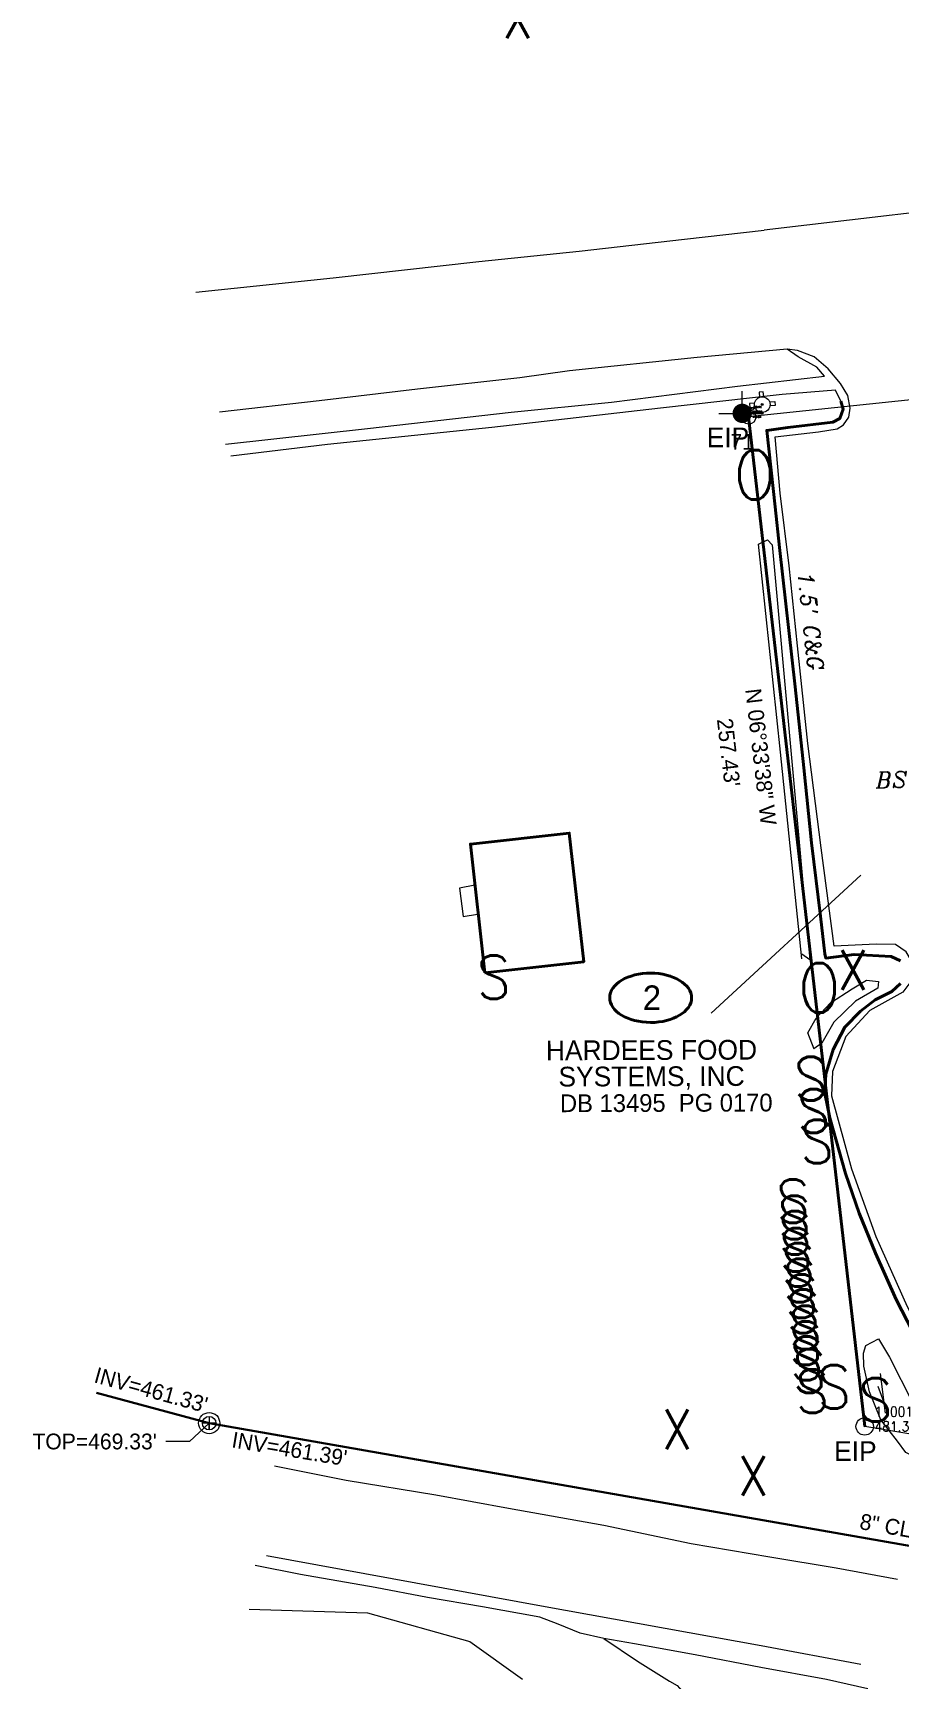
# Model space of a CAD drawing. Extents: x 2081991 to 2084654, y 739892 to 742657.
# Drawn here: x 2081990.7 to 2082209.9, y 740847 to 741263.8 of the extents above; entities that cross this region are included whole.
import ezdxf
from ezdxf.enums import TextEntityAlignment as Align

# ---------------------------------------------------------------- set-up
doc = ezdxf.new("R2010")
doc.units = 0
doc.header["$MEASUREMENT"] = 0
for name, color, linetype, lineweight in [('Exist Property Deed Book Text', 6, 'Continuous', 40), ('Exist Property Iron Pin CELL', 6, 'Continuous', 13), ('Exist Property Iron Pin Cogo Elevation', 6, 'Continuous', 0), ('Exist Property Iron Pin Cogo Number', 6, 'Continuous', 0), ('Exist Property Iron Pin Text', 6, 'Continuous', 13), ('Exist Property Line', 6, 'Continuous', 40), ('Exist Property Line Leader', 6, 'Continuous', 13), ('Exist Property Line Text', 6, 'Continuous', 13), ('Exist Property Owner Text', 6, 'Continuous', 40), ('Exist Right of Way Line', 6, 'Continuous', 13), ('Exist Roads EOP', 2, 'Continuous', 13), ('Exist Roads EOP Text', 2, 'Continuous', 13), ('Exist Utilities Power Joint Use Telephone CELL', 1, 'Continuous', 13), ('Exist Utilities Power Joint Use Telephone Cogo Elevation', 1, 'Continuous', 0), ('Exist Utilities Power Joint Use Telephone Cogo Number', 1, 'Continuous', 0), ('Exist Utilities Power Joint Use Telephone Text Tag Number', 1, 'Continuous', 13), ('Exist Utilities Sanitary Sewer Manhole CELL', 3, 'Continuous', 13), ('Exist Utilities Sanitary Sewer Manhole Top Elevation', 3, 'Continuous', 13), ('Exist Utilities Sanitary Sewer UG Line', 3, 'Continuous', 30), ('Exist Utilities Sanitary Sewer UG Line Invert Elevation', 3, 'Continuous', 13), ('Exist Utilities Sanitary Sewer UG Line Text', 3, 'Continuous', 13), ('Exist Utilities Water Fire Hydrant CELL', 5, 'Continuous', 13), ('Old_Level_11', 7, 'Continuous', 0), ('Old_Level_23', 7, 'Continuous', 0), ('Old_Level_3', 7, 'Continuous', 0), ('Old_Level_8', 7, 'Continuous', 0), ('Old_Level_9', 7, 'Continuous', 0)]:
    doc.layers.add(name, color=color, linetype=linetype, lineweight=lineweight)
doc.styles.add('Style-ITALICS', font='ITALICS.shx')
doc.styles.add('Style-STANDARD', font='STANDARD.shx')
doc.styles.add('Style-WORKING', font='WORKING.shx')

# ---------------------------------------------------------------- blocks, each defined once
blk = doc.blocks.new('EXIST PROPERTY IRON PIN_1')
at = {"layer": 'Exist Property Iron Pin CELL'}
for radius in [0.0441, 0.00141]:
    blk.add_circle((0, 0), radius, dxfattribs=at)
blk = doc.blocks.new('EXIST UTILITIES SANITARY SEWER MANHOLE')
at = {"color": 0, "linetype": 'ByBlock', "lineweight": -2, "flags": 128}
blk.add_lwpolyline([(0, 0.03425), (0, -0.03425), (0, 0), (0.03425, 0), (-0.03425, 0)], dxfattribs=at)
at = {"color": 0, "linetype": 'ByBlock', "lineweight": -2}
for radius in [0.05389, 0.03425]:
    blk.add_circle((0, 0), radius, dxfattribs=at)
blk = doc.blocks.new('EXIST PROPERTY IRON PIN_2')
at = {"layer": 'Exist Property Iron Pin CELL'}
for radius in [0.00367, 0.000118]:
    blk.add_circle((0, 0), radius, dxfattribs=at)
blk = doc.blocks.new('EXIST UTILITIES WATER FIRE HYDRANT')
at = {"layer": 'Exist Utilities Water Fire Hydrant CELL', "flags": 128}
for points in [[(-0.03825, 0.01025), (-0.064, 0.01025), (-0.064, -0.01025), (-0.03825, -0.01025)], [(-0.01025, 0.03825), (-0.01025, 0.064), (0.01025, 0.064), (0.01025, 0.03775)], [(-0.01025, -0.03825), (-0.01025, -0.064), (0.01025, -0.064), (0.01025, -0.03775)]]:
    blk.add_lwpolyline(points, dxfattribs=at)
at = {"layer": 'Exist Utilities Water Fire Hydrant CELL'}
for radius in [0.03954, 0.00485]:
    blk.add_circle((0, 0), radius, dxfattribs=at)
blk.add_point((0, 0), dxfattribs=at)
blk = doc.blocks.new('EXIST UTILITIES POWER JOINT USE TELEPHONE')
at = {"layer": 'Exist Utilities Power Joint Use Telephone CELL'}
h = blk.add_hatch(color=256, dxfattribs=at)
edge = h.paths.add_edge_path()
edge.add_arc((0.000024, 0.000125), 0.049003, 0, 360)
at = {"layer": 'Exist Utilities Power Joint Use Telephone CELL', "flags": 128}
blk.add_lwpolyline([(-0.11875, 0), (0.108, -0.00075), (0, -0.000393), (0, 0.1125)], dxfattribs=at)
at = {"layer": 'Exist Utilities Power Joint Use Telephone CELL'}
blk.add_point((0, 0), dxfattribs=at)
at = {"layer": 'Exist Utilities Power Joint Use Telephone Text Tag Number', "style": 'Style-WORKING'}
blk.add_attdef('pole number', text='', height=0.08, dxfattribs=at).set_placement((0, -0.144), align=Align.MIDDLE_CENTER)
blk = doc.blocks.new('Exist Property Owner Number Topo_21')
at = {"layer": 'Exist Property Owner Text', "color": 6}
blk.add_ellipse((0, 0), major_axis=(10.375, 0), ratio=0.6024096386, dxfattribs=at)
at = {"layer": 'Exist Property Owner Text', "color": 6, "style": 'Style-WORKING'}
blk.add_text('2', height=6.25, dxfattribs=at).set_placement((0.319945, 0), align=Align.MIDDLE_CENTER)

msp = doc.modelspace()

# ---------------------------------------------------------------- linework, layer by layer
at = {"layer": 'Exist Property Line', "ltscale": 50}
msp.add_line((2082201.436, 740910.7337), (2082172.023677, 741166.478994), dxfattribs=at)
at = {"layer": 'Exist Property Line Leader', "ltscale": 50, "flags": 128}
msp.add_lwpolyline([(2082200.475957, 741050.414238), (2082162.529661, 741015.434179)], dxfattribs=at)
at = {"layer": 'Exist Right of Way Line', "ltscale": 50, "flags": 128}
for points in [[(2082324.078609, 741164.012905), (2082322.037055, 741182.17854), (2082172.023677, 741166.478994)], [(2082309.298, 740892.7349), (2082201.436, 740910.7337)]]:
    msp.add_lwpolyline(points, dxfattribs=at)
at = {"layer": 'Exist Roads EOP', "ltscale": 50, "flags": 128}
for points in [[(2082839.810429, 741291.515062), (2082820.907299, 741289.342138), (2082790.516064, 741285.640067), (2082759.972762, 741282.649508), (2082728.560974, 741279.755768), (2082696.621021, 741276.466529), (2082666.015966, 741272.881882), (2082637.43402, 741269.554462), (2082622.289802, 741267.712958), (2082573.224494, 741261.760929), (2082544.8194, 741258.302189), (2082527.15823, 741256.242334), (2082497.595989, 741252.778214), (2082468.248035, 741249.562007), (2082438.375655, 741244.610616), (2082408.78469, 741241.285089), (2082380.850743, 741238.038082), (2082351.729957, 741234.50981), (2082322.054291, 741230.832126), (2082305.702301, 741229.868824), (2082259.037968, 741223.394069), (2082242.277609, 741221.588913), (2082176.00221, 741213.826085)], [(2082213.299385, 741028.656955), (2082211.951638, 741031.00995), (2082209.242893, 741032.820197), (2082204.335903, 741032.906696), (2082193.707924, 741032.370197), (2082190.418181, 741057.349897), (2082187.054438, 741083.757095), (2082184.423943, 741108.446545), (2082182.273447, 741128.714505), (2082180.025952, 741147.188218), (2082178.740954, 741161.452189), (2082189.694682, 741162.666937), (2082194.432673, 741163.498935), (2082196.07192, 741164.465683), (2082197.377917, 741166.400929), (2082197.750916, 741168.709425), (2082197.176167, 741171.933668), (2082195.340421, 741174.943662), (2082192.200427, 741178.678905), (2082188.627434, 741181.678649), (2082184.386193, 741183.266896), (2082181.837448, 741183.647645)]]:
    msp.add_lwpolyline(points, dxfattribs=at)
at = {"layer": 'Exist Utilities Sanitary Sewer Manhole Top Elevation', "ltscale": 50, "flags": 128}
msp.add_lwpolyline([(2082035.3782, 740911.5738), (2082030.385212, 740906.928502), (2082024.385212, 740906.928502)], dxfattribs=at)
at = {"layer": 'Exist Utilities Sanitary Sewer UG Line', "ltscale": 50, "flags": 128}
for points in [[(2082035.3782, 740911.5738), (2082420.0374, 740844.2207), (2082531.6725, 740856.144), (2082725.7284, 741044.1176), (2082929.3546, 741239.704), (2083058.6699, 741241.2664)], [(2082006.855157, 740919.29181), (2082035.3782, 740911.5738)]]:
    msp.add_lwpolyline(points, dxfattribs=at)
at = {"layer": 'Old_Level_11', "color": 3, "linetype": 'Continuous', "lineweight": 13, "ltscale": 49.9999, "flags": 128}
for points in [[(2082185.480941, 741029.215954), (2082180.104951, 741081.560099), (2082174.538713, 741134.260994), (2082176.789708, 741135.370741), (2082178.017956, 741134.100244), (2082187.551437, 741028.945454), (2082185.485191, 741030.410701)], [(2082188.624684, 741006.314), (2082187.066938, 741010.435241), (2082189.102933, 741014.181734), (2082192.799926, 741018.080976), (2082198.243665, 741021.628469), (2082201.879408, 741023.752465), (2082204.963652, 741023.472715), (2082204.792902, 741021.730719), (2082199.125163, 741018.430475), (2082193.581925, 741013.178986), (2082190.575681, 741007.813997), (2082188.588934, 741006.408499)], [(2082216.484379, 740901.750709), (2082211.895388, 740904.162454), (2082209.719392, 740907.036448), (2082205.557901, 740912.427687), (2082202.618906, 740919.480423), (2082201.250909, 740925.99591), (2082201.126159, 740929.322904), (2082201.763158, 740931.22215), (2082204.904152, 740932.898396), (2082207.742146, 740928.268406), (2082213.514385, 740916.766179), (2082216.720128, 740909.213944), (2082217.707126, 740903.412205), (2082217.012628, 740902.307708)], [(2082045.501721, 740864.419783), (2082075.496661, 740863.553535), (2082101.391109, 740856.27955), (2082114.749582, 740846.717069)]]:
    msp.add_lwpolyline(points, dxfattribs=at)
at = {"layer": 'Old_Level_3', "color": 2, "linetype": 'Continuous', "lineweight": 13, "ltscale": 49.9999, "flags": 128}
for points in [[(2082129.086553, 741208.504345), (2082155.8295, 741211.497089), (2082176.00221, 741213.826085)], [(2082031.992248, 741198.045366), (2082066.807178, 741201.723609), (2082103.728354, 741205.8381), (2082129.086553, 741208.504345)], [(2082181.837448, 741183.647645), (2082158.999244, 741181.500899), (2082126.637808, 741178.123406), (2082114.087333, 741176.377409), (2082088.136635, 741173.532415), (2082063.256935, 741170.571171), (2082038.013236, 741167.690927)], [(2082039.519483, 741159.554193), (2082075.448161, 741163.551685), (2082111.862338, 741167.670677), (2082137.332287, 741170.213172), (2082169.186973, 741174.283164), (2082191.218179, 741176.824659), (2082189.294433, 741179.053904), (2082184.607942, 741181.734399), (2082181.837448, 741183.647645)], [(2082195.406171, 741170.438671), (2082194.082173, 741173.263166), (2082180.555701, 741172.142668), (2082149.717262, 741168.660925), (2082106.970848, 741163.775935), (2082065.385431, 741159.464693), (2082040.83173, 741156.494199)], [(2082213.299385, 741028.656955), (2082213.990384, 741025.815711), (2082213.148885, 741023.440465), (2082211.083889, 741020.778971), (2082202.775156, 741016.06923), (2082196.651668, 741009.498993), (2082193.303925, 741000.650011), (2082192.996426, 740994.524273), (2082198.123665, 740975.98281), (2082204.225903, 740958.878844), (2082212.156387, 740941.09963), (2082226.881858, 740912.822937), (2082228.005856, 740910.029442), (2082228.310855, 740909.458193), (2082229.730852, 740903.704455), (2082230.460601, 740899.416213), (2082230.143351, 740893.652475), (2082228.278937, 740885.838471)], [(2082209.774892, 740872.002518), (2082194.188673, 740874.827013), (2082177.407957, 740877.656007), (2082157.499997, 740881.01725), (2082135.333291, 740885.602991), (2082111.181839, 740889.955232), (2082092.811126, 740893.357225), (2082070.052172, 740897.076718), (2082051.893208, 740900.683461)], [(2082049.894462, 740878.017256), (2082119.588322, 740865.269532), (2082175.181461, 740855.248802), (2082200.481411, 740850.533811)], [(2082135.316041, 740857.024298), (2082129.325803, 740858.367045), (2082123.799314, 740860.645041), (2082119.101073, 740862.402287), (2082104.643102, 740865.003532), (2082090.64188, 740867.436027), (2082077.435657, 740869.925772), (2082058.470195, 740873.239516), (2082047.060718, 740875.542011)], [(2082135.316041, 740857.024298), (2082143.885274, 740851.27981), (2082151.947008, 740846.22782), (2082153.948754, 740845.140822), (2082154.491753, 740844.467573), (2082155.427251, 740843.316076), (2082156.889498, 740832.586097), (2082159.834242, 740814.438633), (2082161.639988, 740801.00291), (2082161.802488, 740798.980164), (2082161.160739, 740796.574169), (2082160.358991, 740795.412421), (2082158.189245, 740793.979174), (2082146.05202, 740786.904938), (2082136.634788, 740781.0072), (2082147.832516, 740763.550485), (2082161.168239, 740742.603027), (2082161.856488, 740741.22778), (2082179.111203, 740751.859008), (2082184.042194, 740744.081024), (2082193.093175, 740749.462013), (2082196.883918, 740743.047526), (2082200.319661, 740737.727287)], [(2082202.206407, 740844.254074), (2082191.789178, 740846.673569), (2082175.094211, 740849.685813), (2082158.465495, 740852.917056), (2082143.134025, 740855.694051), (2082135.316041, 740857.024298)]]:
    msp.add_lwpolyline(points, dxfattribs=at)
at = {"layer": 'Old_Level_3', "color": 2, "linetype": 'Continuous', "lineweight": 40, "ltscale": 49.9999, "flags": 128}
for points in [[(2082195.406171, 741170.438671), (2082195.94692, 741168.480175), (2082195.159921, 741166.08843), (2082193.375425, 741165.135932), (2082181.936198, 741163.799685), (2082176.634458, 741163.079186), (2082178.725204, 741143.696475), (2082179.849452, 741133.428245), (2082183.794194, 741098.113316), (2082186.02344, 741077.612357), (2082187.978686, 741058.569895), (2082190.209431, 741040.041682), (2082191.333429, 741030.460951), (2082191.578929, 741029.399703), (2082198.777414, 741030.260952), (2082208.182395, 741029.823703), (2082210.548391, 741028.655955)], [(2082210.483641, 741022.934966), (2082208.292395, 741020.93997), (2082204.078404, 741018.782725), (2082200.352661, 741015.96848), (2082196.424919, 741011.900238), (2082193.409175, 741006.20925), (2082191.583428, 741000.007012), (2082191.299429, 740995.040272), (2082192.584176, 740988.938784), (2082196.615168, 740974.856562), (2082200.068912, 740964.776833), (2082204.158403, 740954.623603), (2082209.430893, 740942.854876), (2082216.453129, 740929.268654)]]:
    msp.add_lwpolyline(points, dxfattribs=at)
at = {"layer": 'Old_Level_8', "color": 30, "linetype": 'Continuous', "lineweight": 13}
msp.add_line((2082205.363401, 740924.126664), (2082206.661898, 740914.135434), dxfattribs=at)
at = {"layer": 'Old_Level_8', "color": 30, "linetype": 'Continuous', "lineweight": 13, "ltscale": 49.9999, "flags": 128}
for points in [[(2082172.282967, 741162.846686), (2082176.103209, 741130.85875), (2082182.756196, 741073.372365), (2082186.808688, 741036.739439), (2082188.230435, 741025.483461)], [(2082102.639356, 741047.864166), (2082098.821364, 741047.073418), (2082099.699362, 741039.929682), (2082103.310855, 741040.528431)]]:
    msp.add_lwpolyline(points, dxfattribs=at)
at = {"layer": 'Old_Level_8', "color": 30, "linetype": 'Continuous', "lineweight": 40, "flags": 128}
msp.add_lwpolyline([(2082105.220101, 741025.633711), (2082101.550109, 741058.244896), (2082126.574559, 741061.06114), (2082130.244551, 741028.449955), (2082105.220101, 741025.633711)], close=True, dxfattribs=at)
at = {"layer": 'Old_Level_8', "color": 30, "linetype": 'Continuous', "lineweight": 13, "flags": 128}
msp.add_lwpolyline([(2082207.361147, 740914.032434), (2082204.826902, 740920.84242)], dxfattribs=at)

# ---------------------------------------------------------------- block references
at = {"layer": 'Exist Property Iron Pin CELL'}
for name, p, xscale, yscale, zscale in [('EXIST PROPERTY IRON PIN_2', (2082172.0237, 741166.479), 500, 500, 500), ('EXIST PROPERTY IRON PIN_1', (2082201.436, 740910.7337), 50, 50, 50)]:
    msp.add_blockref(name, p, dxfattribs=dict(at, xscale=xscale, yscale=yscale, zscale=zscale))
at = {"layer": 'Exist Property Owner Text', "color": 6, "rotation": 359.813187}
msp.add_blockref('Exist Property Owner Number Topo_21', (2082147.212698, 741019.329702), dxfattribs=at)
at = {"layer": 'Exist Utilities Power Joint Use Telephone CELL', "xscale": 50, "yscale": 50, "zscale": 50}
msp.add_blockref('EXIST UTILITIES POWER JOINT USE TELEPHONE', (2082170.405601, 741167.373071), dxfattribs=at).add_auto_attribs({'pole number': '71'})
at = {"layer": 'Exist Utilities Sanitary Sewer Manhole CELL', "xscale": 50, "yscale": 50, "zscale": 50}
msp.add_blockref('EXIST UTILITIES SANITARY SEWER MANHOLE', (2082035.3782, 740911.5738), dxfattribs=at)
at = {"layer": 'Exist Utilities Water Fire Hydrant CELL', "xscale": 50, "yscale": 50, "zscale": 50, "rotation": 274.573941}
msp.add_blockref('EXIST UTILITIES WATER FIRE HYDRANT', (2082175.485405, 741169.614235), dxfattribs=at)

# ---------------------------------------------------------------- texts
at = {"layer": 'Exist Property Deed Book Text', "style": 'Style-WORKING'}
msp.add_text('DB 13495  PG 0170', height=4.5, rotation=0.207651, dxfattribs=at).set_placement((2082151.177552, 740990.444668), align=Align.CENTER)
at = {"layer": 'Exist Property Iron Pin Cogo Elevation', "style": 'Style-STANDARD'}
for s, height, p in [('478.54', 0.5, (2082173.0237, 741166.479)), ('478.66', 0.5, (2082173.3583, 741167.6904)), ('481.38', 2.5, (2082203.936, 740910.7337))]:
    msp.add_text(s, height=height, dxfattribs=at).set_placement(p, align=Align.MIDDLE_LEFT)
at = {"layer": 'Exist Property Iron Pin Cogo Number', "style": 'Style-STANDARD'}
for s, height, p in [('20171', 0.5, (2082173.3583, 741168.9404)), ('20172', 0.5, (2082173.0237, 741167.729)), ('11001', 2.5, (2082203.936, 740914.4837))]:
    msp.add_text(s, height=height, dxfattribs=at).set_placement(p, align=Align.MIDDLE_LEFT)
at = {"layer": 'Exist Property Iron Pin Text', "style": 'Style-WORKING'}
for p in [(2082166.793244, 741161.270257), (2082199.077895, 740904.482607)]:
    msp.add_text('EIP', height=5, dxfattribs=at).set_placement(p, align=Align.MIDDLE_CENTER)
at = {"layer": 'Exist Property Line Text', "style": 'Style-WORKING'}
for s, p in [('N 06°33\'38" W', (2082175.147404, 741080.392964)), ("257.43'", (2082166.969959, 741081.477365))]:
    msp.add_text(s, height=4, rotation=276.560553, dxfattribs=at).set_placement(p, align=Align.MIDDLE_CENTER)
at = {"layer": 'Exist Property Owner Text', "insert": (2082147.460089, 740996.002089), "char_height": 5, "attachment_point": 8, "rotation": 0.20764045, "line_spacing_factor": 0.798413, "style": 'Style-WORKING'}
msp.add_mtext('HARDEES FOOD\\PSYSTEMS, INC', dxfattribs=at)
at = {"layer": 'Exist Roads EOP Text', "style": 'Style-ITALICS'}
msp.add_text("1.5' C&G", height=4, rotation=276.056606, dxfattribs=at).set_placement((2082187.782738, 741114.701376), align=Align.MIDDLE_CENTER)
at = {"layer": 'Exist Utilities Power Joint Use Telephone Cogo Elevation', "style": 'Style-STANDARD'}
msp.add_text('478.79', height=0.5, dxfattribs=at).set_placement((2082171.4056, 741167.3731), align=Align.MIDDLE_LEFT)
at = {"layer": 'Exist Utilities Power Joint Use Telephone Cogo Number', "style": 'Style-STANDARD'}
msp.add_text('20173', height=0.5, dxfattribs=at).set_placement((2082171.4056, 741168.6231), align=Align.MIDDLE_LEFT)
at = {"layer": 'Exist Utilities Sanitary Sewer Manhole Top Elevation', "style": 'Style-WORKING'}
msp.add_text("TOP=469.33'", height=4, dxfattribs=at).set_placement((2082006.350081, 740906.928502), align=Align.MIDDLE_CENTER)
at = {"layer": 'Exist Utilities Sanitary Sewer UG Line Invert Elevation', "style": 'Style-WORKING'}
for s, rotation, p in [("INV=461.33'", 344.557573, (2082020.675115, 740919.986181)), ("INV=461.39'", 350.647041, (2082055.727677, 740905.052704))]:
    msp.add_text(s, height=4, rotation=rotation, dxfattribs=at).set_placement(p, align=Align.MIDDLE_CENTER)
at = {"layer": 'Exist Utilities Sanitary Sewer UG Line Text', "style": 'Style-WORKING'}
msp.add_text('8" CLAY', height=4, rotation=350.0683, dxfattribs=at).set_placement((2082210.297179, 740885.006673), align=Align.MIDDLE_CENTER)
at = {"layer": 'Old_Level_11', "color": 3, "linetype": 'Continuous', "lineweight": 13, "style": 'Style-STANDARD'}
for p in [(2082113.550657, 741267.448228), (2082198.485237, 741026.35071), (2082153.936576, 740910.013192), (2082173.228788, 740898.224716)]:
    msp.add_text('X', height=9.99998, dxfattribs=at).set_placement(p, align=Align.MIDDLE_CENTER)
at = {"layer": 'Old_Level_23', "color": 2, "linetype": 'Continuous', "lineweight": 13, "style": 'Style-ITALICS'}
msp.add_text('BST', height=3.999992, rotation=1.658853, dxfattribs=at).set_placement((2082210.087416, 741074.620181), align=Align.MIDDLE_CENTER)
at = {"layer": 'Old_Level_8', "color": 30, "linetype": 'Continuous', "lineweight": 13, "style": 'Style-STANDARD'}
for p in [(2082107.466701, 741024.546713), (2082187.79479, 740998.844514), (2082188.501789, 740990.646531), (2082189.377537, 740982.905296), (2082183.257049, 740967.779576), (2082183.620049, 740963.662585), (2082183.759298, 740959.793092), (2082184.055798, 740955.457101), (2082184.590047, 740951.706859), (2082184.986296, 740947.699367), (2082185.454045, 740943.730124), (2082185.845544, 740939.903632), (2082186.389543, 740935.79139), (2082186.495293, 740931.812398), (2082186.706043, 740927.981156), (2082187.406791, 740924.778162), (2082188.19354, 740919.695173), (2082204.169758, 740917.473177)]:
    msp.add_text('S', height=10.999978, dxfattribs=at).set_placement(p, align=Align.MIDDLE_CENTER)
at = {"layer": 'Old_Level_9', "color": 1, "linetype": 'Continuous', "lineweight": 13, "style": 'Style-STANDARD'}
for s, height, p in [('O', 12.499975, (2082173.614742, 741151.826958)), ('O', 12.499975, (2082189.919459, 741021.826468)), ('S', 10.999978, (2082193.666779, 740920.78217))]:
    msp.add_text(s, height=height, dxfattribs=at).set_placement(p, align=Align.MIDDLE_CENTER)

doc.saveas('drawing.dxf')
